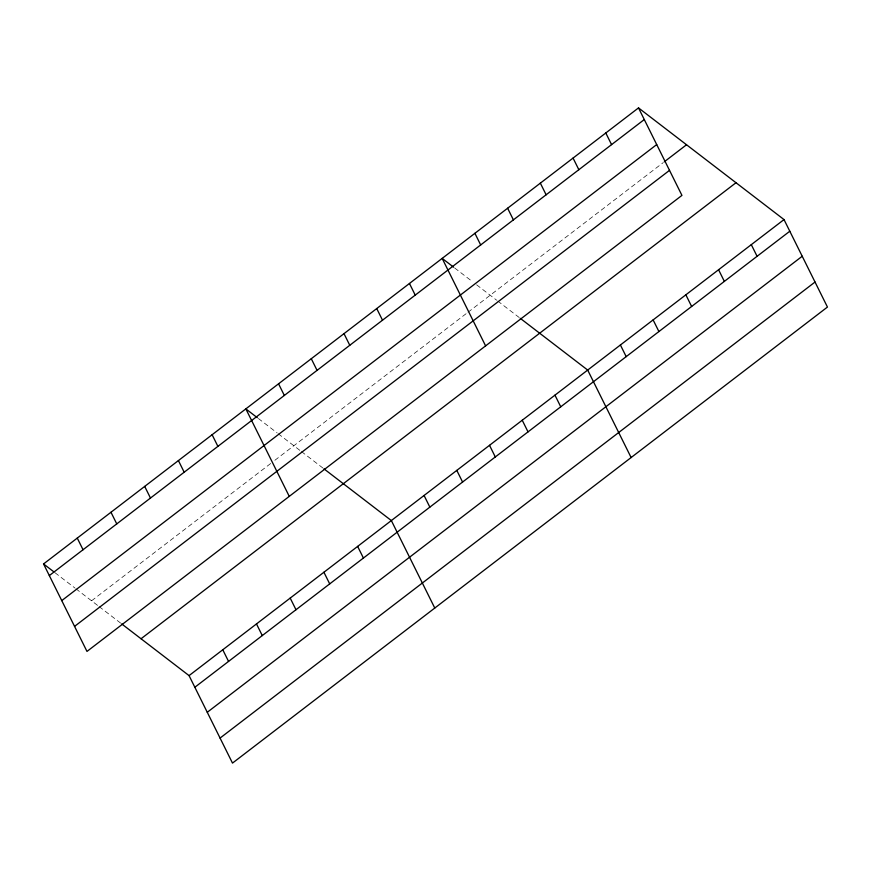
<?xml version="1.0" encoding="UTF-8"?>
<svg xmlns="http://www.w3.org/2000/svg" width="871" height="871" viewBox="0 0 871 871"><rect width="100%" height="100%" fill="white"/><g stroke="black" fill="none" stroke-linecap="round" stroke-linejoin="round"><path stroke-width="0.65" stroke-dasharray="4.36 3.27" d="M91.564 600.794L270.674 463.503M274.888 460.269L466.965 313.048M468.021 312.243L663.31 162.55M454.706 268.007L472.452 281.627M476.622 284.828L496.644 300.201M497.722 301.028L519.236 317.534M258.36 418.494L277.152 432.92M278.197 433.725L300.31 450.688M301.388 451.516L322.891 468.021M55.036 572.748L74.862 587.969M75.908 588.774L98.02 605.737M99.098 606.564L120.612 623.081"/><path stroke-width="1.31" d="M638.508 107.906L681.939 195.387L86.98 651.421L43.55 563.94L638.508 107.906L784.02 219.579L827.45 307.06L232.492 763.094L189.061 675.613L121.679 623.897M49.331 575.579L644.29 119.545M61.754 600.609L656.712 144.575M664.366 161.745L686.533 144.76M74.558 626.391L669.516 170.357M141.037 638.759L736.006 182.725M189.061 675.613L784.02 219.579M194.843 687.263L789.801 231.229M207.265 712.282L802.224 256.248M220.069 738.075L815.027 282.041M453.66 267.201L442.174 258.393L485.604 345.874M520.303 318.361L587.685 370.066L631.116 457.558M257.315 417.699L245.84 408.88L289.27 496.372M323.968 468.848L391.351 520.564L434.771 608.045M43.55 563.94L53.991 571.942M751.303 244.664L757.084 256.303M718.575 269.738L724.356 281.387M605.791 132.98L611.573 144.63M685.858 294.823L691.628 306.472M573.064 158.065L578.845 169.714M653.13 319.907L658.912 331.546M540.347 183.15L546.128 194.799M620.402 344.992L626.184 356.631M507.619 208.234L513.4 219.873M474.902 233.308L480.683 244.958M554.958 395.151L560.739 406.801M522.241 420.236L528.022 431.874M409.457 283.478L415.238 295.117M489.513 445.31L495.294 456.959M376.729 308.563L382.511 320.201M456.796 470.394L462.577 482.044M344.001 333.637L349.783 345.286M424.068 495.479L429.849 507.129M311.285 358.721L317.066 370.371M278.557 383.806L284.338 395.445M357.633 546.4L363.414 558.05M323.914 572.247L329.695 583.886M212.121 434.727L217.902 446.377M290.206 598.083L295.988 609.733M178.413 460.563L184.184 472.213M256.488 623.93L262.269 635.569M144.695 486.41L150.476 498.06M222.769 649.766L228.55 661.416M110.976 512.257L116.758 523.896M77.269 538.093L83.05 549.743"/></g></svg>
